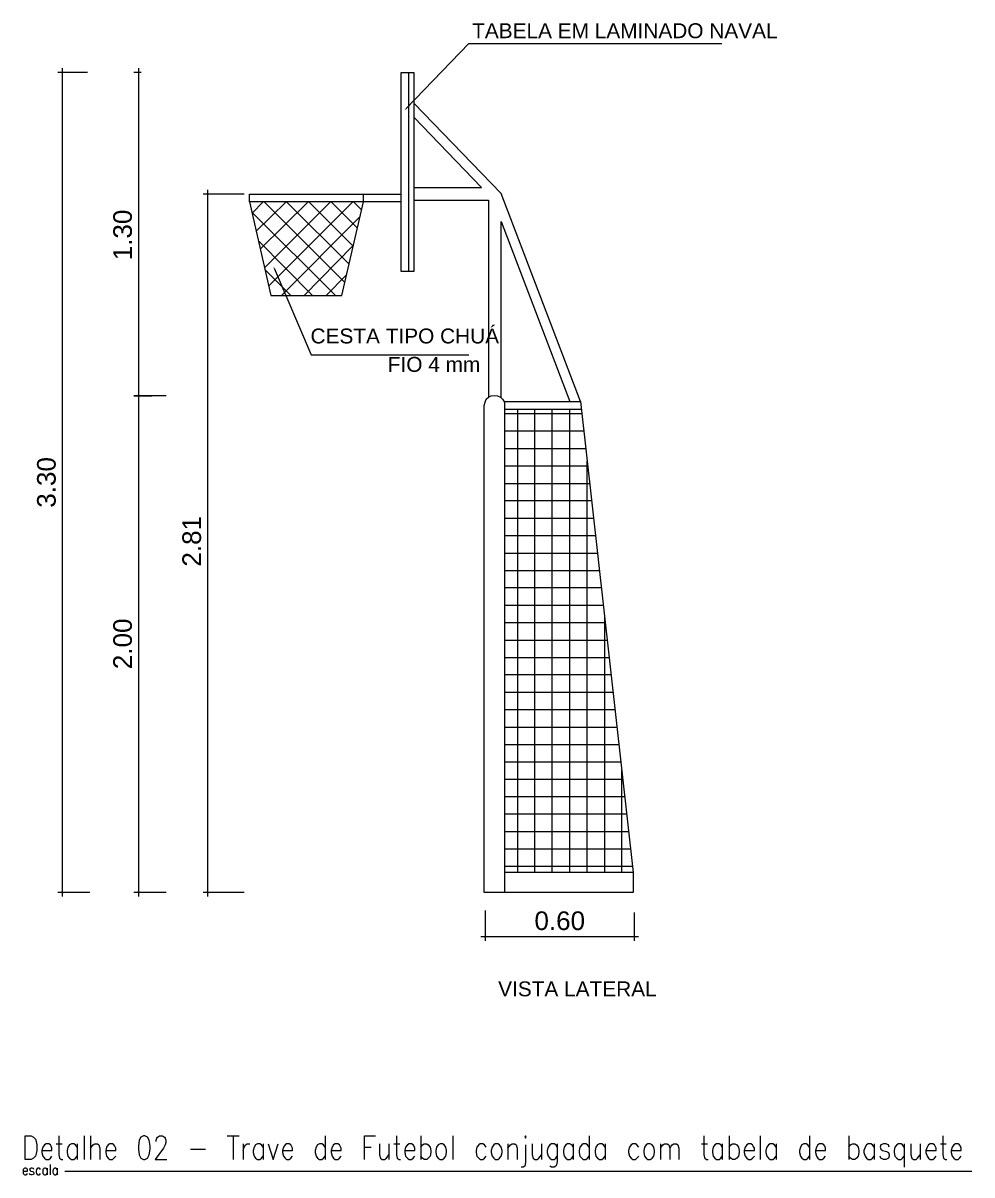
# Model space of a CAD drawing. Extents: x 3377 to 3790, y 1673 to 1846.
# Drawn here: x 3630.485 to 3634.307, y 1734.891 to 1739.528 of the extents above; entities that cross this region are included whole.
import ezdxf

# ---------------------------------------------------------------- set-up
doc = ezdxf.new("R2010")
doc.units = 0
doc.header["$LTSCALE"] = 2
for name, color, linetype in [('PDF10_0', 7, 'Continuous'), ('PDF10_A_Prancha', 7, 'Continuous'), ('PDF10_A_Texto', 7, 'Continuous'), ('PDF10_cor 1', 7, 'Continuous'), ('PDF10_COTAS', 7, 'Continuous'), ('PDF10_Text', 7, 'Continuous')]:
    doc.layers.add(name, color=color, linetype=linetype)
doc.styles.add('PDF Arial', font='arial.ttf')

msp = doc.modelspace()

# ---------------------------------------------------------------- linework, layer by layer
at = {"layer": 'PDF10_0', "transparency": 33554559}
for points in [[(3630.6456, 1739.324), (3630.6466, 1739.325), (3630.6382, 1739.3324)], [(3630.6466, 1739.325), (3630.6382, 1739.3324), (3630.6392, 1739.3324)], [(3630.9525, 1739.324), (3630.9536, 1739.325), (3630.9451, 1739.3324)], [(3630.9536, 1739.325), (3630.9451, 1739.3324), (3630.9462, 1739.3324)], [(3631.2309, 1738.8339), (3631.2319, 1738.835), (3631.2235, 1738.8424)], [(3631.2319, 1738.835), (3631.2235, 1738.8424), (3631.2245, 1738.8424)], [(3630.9536, 1738.0242), (3630.9451, 1738.0306), (3630.9462, 1738.0317)], [(3630.9462, 1738.0317), (3630.9451, 1738.0306), (3630.9536, 1738.0242)], [(3630.9525, 1738.0232), (3630.9536, 1738.0242), (3630.9451, 1738.0306)], [(3630.9451, 1738.0306), (3630.9536, 1738.0242), (3630.9525, 1738.0232)], [(3630.6392, 1736.0323), (3630.6382, 1736.0313), (3630.6466, 1736.0249)], [(3630.6382, 1736.0313), (3630.6466, 1736.0249), (3630.6456, 1736.0239)], [(3630.9462, 1736.0323), (3630.9451, 1736.0313), (3630.9536, 1736.0249)], [(3630.9451, 1736.0313), (3630.9536, 1736.0249), (3630.9525, 1736.0239)], [(3631.2245, 1736.0323), (3631.2235, 1736.0313), (3631.2319, 1736.0249)], [(3631.2235, 1736.0313), (3631.2319, 1736.0249), (3631.2309, 1736.0239)], [(3632.3496, 1735.8545), (3632.3433, 1735.8461), (3632.3422, 1735.8471)], [(3632.3507, 1735.8535), (3632.3496, 1735.8545), (3632.3433, 1735.8461)], [(3632.9423, 1735.8471), (3632.9423, 1735.8461), (3632.9497, 1735.8545)], [(3632.9423, 1735.8461), (3632.9497, 1735.8545), (3632.9497, 1735.8535)]]:
    msp.add_solid(points, dxfattribs=at)
at = {"layer": 'PDF10_A_Prancha', "color": 1, "lineweight": 0}
for points in [[(3630.4932, 1734.9532), (3630.4932, 1735.0484), (3630.5175, 1735.0484), (3630.527, 1735.0431), (3630.5345, 1735.0347), (3630.5376, 1735.0252), (3630.5408, 1735.0125), (3630.5408, 1734.9892), (3630.5376, 1734.9765), (3630.5345, 1734.9669), (3630.527, 1734.9585), (3630.5175, 1734.9532)], [(3630.9695, 1735.0484), (3630.9589, 1735.0431), (3630.9525, 1735.0304), (3630.9493, 1735.0072), (3630.9493, 1734.9945), (3630.9525, 1734.9712), (3630.9589, 1734.9585), (3630.9695, 1734.9532), (3630.9758, 1734.9532), (3630.9864, 1734.9585), (3630.9927, 1734.9712), (3630.997, 1734.9945), (3630.997, 1735.0072), (3630.9927, 1735.0304), (3630.9864, 1735.0431), (3630.9758, 1735.0484)], [(3632.5052, 1735.0431), (3632.5084, 1735.0389), (3632.5115, 1735.0431), (3632.5084, 1735.0484)], [(3632.1644, 1735.0167), (3632.157, 1735.0125), (3632.1506, 1735.0029), (3632.1475, 1734.9892), (3632.1475, 1734.9807), (3632.1506, 1734.9669), (3632.157, 1734.9585), (3632.1644, 1734.9532), (3632.1739, 1734.9532), (3632.1813, 1734.9585), (3632.1877, 1734.9669), (3632.1908, 1734.9807), (3632.1908, 1734.9892), (3632.1877, 1735.0029), (3632.1813, 1735.0125), (3632.1739, 1735.0167)], [(3632.3867, 1735.0167), (3632.3803, 1735.0125), (3632.374, 1735.0029), (3632.3697, 1734.9892), (3632.3697, 1734.9807), (3632.374, 1734.9669), (3632.3803, 1734.9585), (3632.3867, 1734.9532), (3632.3972, 1734.9532), (3632.4036, 1734.9585), (3632.411, 1734.9669), (3632.4142, 1734.9807), (3632.4142, 1734.9892), (3632.411, 1735.0029), (3632.4036, 1735.0125), (3632.3972, 1735.0167)], [(3633.0016, 1735.0167), (3632.9942, 1735.0125), (3632.9878, 1735.0029), (3632.9846, 1734.9892), (3632.9846, 1734.9807), (3632.9878, 1734.9669), (3632.9942, 1734.9585), (3633.0016, 1734.9532), (3633.0111, 1734.9532), (3633.0185, 1734.9585), (3633.0249, 1734.9669), (3633.028, 1734.9807), (3633.028, 1734.9892), (3633.0249, 1735.0029), (3633.0185, 1735.0125), (3633.0111, 1735.0167)]]:
    msp.add_lwpolyline(points, close=True, dxfattribs=at)
for points in [[(3630.6287, 1735.0484), (3630.6287, 1734.9712), (3630.6318, 1734.9585), (3630.6392, 1734.9532), (3630.6456, 1734.9532)], [(3630.7303, 1735.0484), (3630.7303, 1734.9532)], [(3630.7567, 1735.0484), (3630.7567, 1734.9532)], [(3631.0203, 1735.0252), (3631.0203, 1735.0304), (3631.0234, 1735.0389), (3631.0266, 1735.0431), (3631.034, 1735.0484), (3631.0467, 1735.0484), (3631.0541, 1735.0431), (3631.0573, 1735.0389), (3631.0605, 1735.0304), (3631.0605, 1735.0209), (3631.0573, 1735.0125), (3631.051, 1734.9987), (3631.0171, 1734.9532), (3631.0637, 1734.9532)], [(3631.3071, 1735.0484), (3631.3547, 1735.0484)], [(3631.3304, 1735.0484), (3631.3304, 1734.9532)], [(3631.7019, 1735.0484), (3631.7019, 1734.9532)], [(3631.8606, 1734.9532), (3631.8606, 1735.0484), (3631.904, 1735.0484)], [(3631.9887, 1735.0484), (3631.9887, 1734.9712), (3631.9919, 1734.9585), (3631.9993, 1734.9532), (3632.0056, 1734.9532)], [(3632.0871, 1735.0484), (3632.0871, 1734.9532)], [(3632.2152, 1735.0484), (3632.2152, 1734.9532)], [(3632.7645, 1735.0484), (3632.7645, 1734.9532)], [(3633.227, 1735.0484), (3633.227, 1734.9712), (3633.2313, 1734.9585), (3633.2376, 1734.9532), (3633.244, 1734.9532)], [(3633.3286, 1735.0484), (3633.3286, 1734.9532)], [(3633.4535, 1735.0484), (3633.4535, 1734.9532)], [(3633.6525, 1735.0484), (3633.6525, 1734.9532)], [(3633.8113, 1735.0484), (3633.8113, 1734.9532)], [(3634.1891, 1735.0484), (3634.1891, 1734.9712), (3634.1923, 1734.9585), (3634.1997, 1734.9532), (3634.206, 1734.9532)], [(3630.5609, 1734.9892), (3630.6011, 1734.9892), (3630.6011, 1734.9987), (3630.598, 1735.0072), (3630.5948, 1735.0125), (3630.5884, 1735.0167), (3630.5778, 1735.0167), (3630.5715, 1735.0125), (3630.5641, 1735.0029), (3630.5609, 1734.9892), (3630.5609, 1734.9807), (3630.5641, 1734.9669), (3630.5715, 1734.9585), (3630.5778, 1734.9532), (3630.5884, 1734.9532), (3630.5948, 1734.9585), (3630.6011, 1734.9669)], [(3630.6181, 1735.0167), (3630.6424, 1735.0167)], [(3630.7027, 1735.0029), (3630.6964, 1735.0125), (3630.689, 1735.0167), (3630.6795, 1735.0167), (3630.672, 1735.0125), (3630.6657, 1735.0029), (3630.6625, 1734.9892), (3630.6625, 1734.9807), (3630.6657, 1734.9669), (3630.672, 1734.9585), (3630.6795, 1734.9532), (3630.689, 1734.9532), (3630.6964, 1734.9585), (3630.7027, 1734.9669)], [(3630.7027, 1735.0167), (3630.7027, 1734.9532)], [(3630.7567, 1734.9987), (3630.7673, 1735.0125), (3630.7737, 1735.0167), (3630.7842, 1735.0167), (3630.7906, 1735.0125), (3630.7938, 1734.9987), (3630.7938, 1734.9532)], [(3630.8181, 1734.9892), (3630.8583, 1734.9892), (3630.8583, 1734.9987), (3630.8551, 1735.0072), (3630.8509, 1735.0125), (3630.8446, 1735.0167), (3630.834, 1735.0167), (3630.8276, 1735.0125), (3630.8213, 1735.0029), (3630.8181, 1734.9892), (3630.8181, 1734.9807), (3630.8213, 1734.9669), (3630.8276, 1734.9585), (3630.834, 1734.9532), (3630.8446, 1734.9532), (3630.8509, 1734.9585), (3630.8583, 1734.9669)], [(3631.1589, 1734.9945), (3631.2192, 1734.9945)], [(3631.3716, 1735.0167), (3631.3716, 1734.9532)], [(3631.3716, 1734.9892), (3631.3748, 1735.0029), (3631.3812, 1735.0125), (3631.3875, 1735.0167), (3631.3981, 1735.0167)], [(3631.4521, 1735.0029), (3631.4457, 1735.0125), (3631.4383, 1735.0167), (3631.4288, 1735.0167), (3631.4214, 1735.0125), (3631.415, 1735.0029), (3631.4119, 1734.9892), (3631.4119, 1734.9807), (3631.415, 1734.9669), (3631.4214, 1734.9585), (3631.4288, 1734.9532), (3631.4383, 1734.9532), (3631.4457, 1734.9585), (3631.4521, 1734.9669)], [(3631.4521, 1735.0167), (3631.4521, 1734.9532)], [(3631.4722, 1735.0167), (3631.4923, 1734.9532), (3631.5124, 1735.0167)], [(3631.5293, 1734.9892), (3631.5706, 1734.9892), (3631.5706, 1734.9987), (3631.5664, 1735.0072), (3631.5632, 1735.0125), (3631.5569, 1735.0167), (3631.5463, 1735.0167), (3631.5399, 1735.0125), (3631.5336, 1735.0029), (3631.5293, 1734.9892), (3631.5293, 1734.9807), (3631.5336, 1734.9669), (3631.5399, 1734.9585), (3631.5463, 1734.9532), (3631.5569, 1734.9532), (3631.5632, 1734.9585), (3631.5706, 1734.9669)], [(3631.7019, 1735.0029), (3631.6955, 1735.0125), (3631.6881, 1735.0167), (3631.6786, 1735.0167), (3631.6712, 1735.0125), (3631.6648, 1735.0029), (3631.6616, 1734.9892), (3631.6616, 1734.9807), (3631.6648, 1734.9669), (3631.6712, 1734.9585), (3631.6786, 1734.9532), (3631.6881, 1734.9532), (3631.6955, 1734.9585), (3631.7019, 1734.9669)], [(3631.7252, 1734.9892), (3631.7664, 1734.9892), (3631.7664, 1734.9987), (3631.7622, 1735.0072), (3631.759, 1735.0125), (3631.7527, 1735.0167), (3631.7421, 1735.0167), (3631.7357, 1735.0125), (3631.7294, 1735.0029), (3631.7252, 1734.9892), (3631.7252, 1734.9807), (3631.7294, 1734.9669), (3631.7357, 1734.9585), (3631.7421, 1734.9532), (3631.7527, 1734.9532), (3631.759, 1734.9585), (3631.7664, 1734.9669)], [(3631.8606, 1735.0029), (3631.8871, 1735.0029)], [(3631.921, 1735.0167), (3631.921, 1734.9712), (3631.9241, 1734.9585), (3631.9315, 1734.9532), (3631.9411, 1734.9532), (3631.9485, 1734.9585), (3631.958, 1734.9712)], [(3631.958, 1735.0167), (3631.958, 1734.9532)], [(3631.9781, 1735.0167), (3632.0025, 1735.0167)], [(3632.0226, 1734.9892), (3632.0628, 1734.9892), (3632.0628, 1734.9987), (3632.0596, 1735.0072), (3632.0564, 1735.0125), (3632.049, 1735.0167), (3632.0395, 1735.0167), (3632.0331, 1735.0125), (3632.0257, 1735.0029), (3632.0226, 1734.9892), (3632.0226, 1734.9807), (3632.0257, 1734.9669), (3632.0331, 1734.9585), (3632.0395, 1734.9532), (3632.049, 1734.9532), (3632.0564, 1734.9585), (3632.0628, 1734.9669)], [(3632.0871, 1735.0029), (3632.0935, 1735.0125), (3632.0998, 1735.0167), (3632.1104, 1735.0167), (3632.1168, 1735.0125), (3632.1242, 1735.0029), (3632.1273, 1734.9892), (3632.1273, 1734.9807), (3632.1242, 1734.9669), (3632.1168, 1734.9585), (3632.1104, 1734.9532), (3632.0998, 1734.9532), (3632.0935, 1734.9585), (3632.0871, 1734.9669)], [(3632.3496, 1735.0029), (3632.3433, 1735.0125), (3632.3369, 1735.0167), (3632.3263, 1735.0167), (3632.32, 1735.0125), (3632.3126, 1735.0029), (3632.3094, 1734.9892), (3632.3094, 1734.9807), (3632.3126, 1734.9669), (3632.32, 1734.9585), (3632.3263, 1734.9532), (3632.3369, 1734.9532), (3632.3433, 1734.9585), (3632.3496, 1734.9669)], [(3632.4375, 1735.0167), (3632.4375, 1734.9532)], [(3632.4375, 1734.9987), (3632.448, 1735.0125), (3632.4544, 1735.0167), (3632.465, 1735.0167), (3632.4713, 1735.0125), (3632.4745, 1734.9987), (3632.4745, 1734.9532)], [(3632.5084, 1735.0125), (3632.5084, 1734.9405), (3632.5052, 1734.9267), (3632.4988, 1734.9225), (3632.4914, 1734.9225)], [(3632.5359, 1735.0167), (3632.5359, 1734.9712), (3632.5391, 1734.9585), (3632.5454, 1734.9532), (3632.556, 1734.9532), (3632.5623, 1734.9585), (3632.5729, 1734.9712)], [(3632.5729, 1735.0167), (3632.5729, 1734.9532)], [(3632.6364, 1735.0029), (3632.6301, 1735.0125), (3632.6237, 1735.0167), (3632.6132, 1735.0167), (3632.6068, 1735.0125), (3632.5994, 1735.0029), (3632.5962, 1734.9892), (3632.5962, 1734.9807), (3632.5994, 1734.9669), (3632.6068, 1734.9585), (3632.6132, 1734.9532), (3632.6237, 1734.9532), (3632.6301, 1734.9585), (3632.6364, 1734.9669)], [(3632.6364, 1735.0167), (3632.6364, 1734.9447), (3632.6333, 1734.931), (3632.6301, 1734.9267), (3632.6237, 1734.9225), (3632.6132, 1734.9225), (3632.6068, 1734.9267)], [(3632.701, 1735.0029), (3632.6946, 1735.0125), (3632.6872, 1735.0167), (3632.6777, 1735.0167), (3632.6703, 1735.0125), (3632.664, 1735.0029), (3632.6608, 1734.9892), (3632.6608, 1734.9807), (3632.664, 1734.9669), (3632.6703, 1734.9585), (3632.6777, 1734.9532), (3632.6872, 1734.9532), (3632.6946, 1734.9585), (3632.701, 1734.9669)], [(3632.701, 1735.0167), (3632.701, 1734.9532)], [(3632.7645, 1735.0029), (3632.7582, 1735.0125), (3632.7518, 1735.0167), (3632.7412, 1735.0167), (3632.7349, 1735.0125), (3632.7275, 1735.0029), (3632.7243, 1734.9892), (3632.7243, 1734.9807), (3632.7275, 1734.9669), (3632.7349, 1734.9585), (3632.7412, 1734.9532), (3632.7518, 1734.9532), (3632.7582, 1734.9585), (3632.7645, 1734.9669)], [(3632.8291, 1735.0029), (3632.8227, 1735.0125), (3632.8153, 1735.0167), (3632.8058, 1735.0167), (3632.7984, 1735.0125), (3632.792, 1735.0029), (3632.7888, 1734.9892), (3632.7888, 1734.9807), (3632.792, 1734.9669), (3632.7984, 1734.9585), (3632.8058, 1734.9532), (3632.8153, 1734.9532), (3632.8227, 1734.9585), (3632.8291, 1734.9669)], [(3632.8291, 1735.0167), (3632.8291, 1734.9532)], [(3632.9645, 1735.0029), (3632.9571, 1735.0125), (3632.9508, 1735.0167), (3632.9402, 1735.0167), (3632.9338, 1735.0125), (3632.9275, 1735.0029), (3632.9233, 1734.9892), (3632.9233, 1734.9807), (3632.9275, 1734.9669), (3632.9338, 1734.9585), (3632.9402, 1734.9532), (3632.9508, 1734.9532), (3632.9571, 1734.9585), (3632.9645, 1734.9669)], [(3633.0524, 1735.0167), (3633.0524, 1734.9532)], [(3633.0524, 1734.9987), (3633.0619, 1735.0125), (3633.0683, 1735.0167), (3633.0788, 1735.0167), (3633.0852, 1735.0125), (3633.0894, 1734.9987), (3633.0894, 1734.9532)], [(3633.0894, 1734.9987), (3633.099, 1735.0125), (3633.1064, 1735.0167), (3633.1159, 1735.0167), (3633.1222, 1735.0125), (3633.1265, 1734.9987), (3633.1265, 1734.9532)], [(3633.2175, 1735.0167), (3633.2408, 1735.0167)], [(3633.3011, 1735.0029), (3633.2948, 1735.0125), (3633.2884, 1735.0167), (3633.2778, 1735.0167), (3633.2715, 1735.0125), (3633.2641, 1735.0029), (3633.2609, 1734.9892), (3633.2609, 1734.9807), (3633.2641, 1734.9669), (3633.2715, 1734.9585), (3633.2778, 1734.9532), (3633.2884, 1734.9532), (3633.2948, 1734.9585), (3633.3011, 1734.9669)], [(3633.3011, 1735.0167), (3633.3011, 1734.9532)], [(3633.3286, 1735.0029), (3633.335, 1735.0125), (3633.3424, 1735.0167), (3633.3519, 1735.0167), (3633.3593, 1735.0125), (3633.3657, 1735.0029), (3633.3688, 1734.9892), (3633.3688, 1734.9807), (3633.3657, 1734.9669), (3633.3593, 1734.9585), (3633.3519, 1734.9532), (3633.3424, 1734.9532), (3633.335, 1734.9585), (3633.3286, 1734.9669)], [(3633.389, 1734.9892), (3633.4302, 1734.9892), (3633.4302, 1734.9987), (3633.426, 1735.0072), (3633.4228, 1735.0125), (3633.4165, 1735.0167), (3633.4059, 1735.0167), (3633.3995, 1735.0125), (3633.3932, 1735.0029), (3633.389, 1734.9892), (3633.389, 1734.9807), (3633.3932, 1734.9669), (3633.3995, 1734.9585), (3633.4059, 1734.9532), (3633.4165, 1734.9532), (3633.4228, 1734.9585), (3633.4302, 1734.9669)], [(3633.5181, 1735.0029), (3633.5107, 1735.0125), (3633.5043, 1735.0167), (3633.4937, 1735.0167), (3633.4874, 1735.0125), (3633.48, 1735.0029), (3633.4768, 1734.9892), (3633.4768, 1734.9807), (3633.48, 1734.9669), (3633.4874, 1734.9585), (3633.4937, 1734.9532), (3633.5043, 1734.9532), (3633.5107, 1734.9585), (3633.5181, 1734.9669)], [(3633.5181, 1735.0167), (3633.5181, 1734.9532)], [(3633.6525, 1735.0029), (3633.6461, 1735.0125), (3633.6387, 1735.0167), (3633.6292, 1735.0167), (3633.6218, 1735.0125), (3633.6155, 1735.0029), (3633.6123, 1734.9892), (3633.6123, 1734.9807), (3633.6155, 1734.9669), (3633.6218, 1734.9585), (3633.6292, 1734.9532), (3633.6387, 1734.9532), (3633.6461, 1734.9585), (3633.6525, 1734.9669)], [(3633.6758, 1734.9892), (3633.7171, 1734.9892), (3633.7171, 1734.9987), (3633.7139, 1735.0072), (3633.7097, 1735.0125), (3633.7033, 1735.0167), (3633.6927, 1735.0167), (3633.6864, 1735.0125), (3633.68, 1735.0029), (3633.6758, 1734.9892), (3633.6758, 1734.9807), (3633.68, 1734.9669), (3633.6864, 1734.9585), (3633.6927, 1734.9532), (3633.7033, 1734.9532), (3633.7097, 1734.9585), (3633.7171, 1734.9669)], [(3633.8113, 1735.0029), (3633.8176, 1735.0125), (3633.825, 1735.0167), (3633.8345, 1735.0167), (3633.842, 1735.0125), (3633.8483, 1735.0029), (3633.8515, 1734.9892), (3633.8515, 1734.9807), (3633.8483, 1734.9669), (3633.842, 1734.9585), (3633.8345, 1734.9532), (3633.825, 1734.9532), (3633.8176, 1734.9585), (3633.8113, 1734.9669)], [(3633.9129, 1735.0029), (3633.9055, 1735.0125), (3633.8991, 1735.0167), (3633.8885, 1735.0167), (3633.8822, 1735.0125), (3633.8758, 1735.0029), (3633.8716, 1734.9892), (3633.8716, 1734.9807), (3633.8758, 1734.9669), (3633.8822, 1734.9585), (3633.8885, 1734.9532), (3633.8991, 1734.9532), (3633.9055, 1734.9585), (3633.9129, 1734.9669)], [(3633.9129, 1735.0167), (3633.9129, 1734.9532)], [(3633.9732, 1735.0029), (3633.97, 1735.0125), (3633.9594, 1735.0167), (3633.9499, 1735.0167), (3633.9393, 1735.0125), (3633.9362, 1735.0029), (3633.9393, 1734.9945), (3633.9467, 1734.9892), (3633.9626, 1734.9849), (3633.97, 1734.9807), (3633.9732, 1734.9712), (3633.9732, 1734.9669), (3633.97, 1734.9585), (3633.9594, 1734.9532), (3633.9499, 1734.9532), (3633.9393, 1734.9585), (3633.9362, 1734.9669)], [(3634.0335, 1735.0029), (3634.0272, 1735.0125), (3634.0208, 1735.0167), (3634.0102, 1735.0167), (3634.0039, 1735.0125), (3633.9965, 1735.0029), (3633.9933, 1734.9892), (3633.9933, 1734.9807), (3633.9965, 1734.9669), (3634.0039, 1734.9585), (3634.0102, 1734.9532), (3634.0208, 1734.9532), (3634.0272, 1734.9585), (3634.0335, 1734.9669)], [(3634.0335, 1735.0167), (3634.0335, 1734.9225)], [(3634.061, 1735.0167), (3634.061, 1734.9712), (3634.0642, 1734.9585), (3634.0716, 1734.9532), (3634.0812, 1734.9532), (3634.0875, 1734.9585), (3634.0981, 1734.9712)], [(3634.0981, 1735.0167), (3634.0981, 1734.9532)], [(3634.1214, 1734.9892), (3634.1626, 1734.9892), (3634.1626, 1734.9987), (3634.1584, 1735.0072), (3634.1552, 1735.0125), (3634.1489, 1735.0167), (3634.1383, 1735.0167), (3634.132, 1735.0125), (3634.1256, 1735.0029), (3634.1214, 1734.9892), (3634.1214, 1734.9807), (3634.1256, 1734.9669), (3634.132, 1734.9585), (3634.1383, 1734.9532), (3634.1489, 1734.9532), (3634.1552, 1734.9585), (3634.1626, 1734.9669)], [(3634.1796, 1735.0167), (3634.2029, 1735.0167)], [(3634.223, 1734.9892), (3634.2632, 1734.9892), (3634.2632, 1734.9987), (3634.26, 1735.0072), (3634.2568, 1735.0125), (3634.2505, 1735.0167), (3634.2399, 1735.0167), (3634.2336, 1735.0125), (3634.2262, 1735.0029), (3634.223, 1734.9892), (3634.223, 1734.9807), (3634.2262, 1734.9669), (3634.2336, 1734.9585), (3634.2399, 1734.9532), (3634.2505, 1734.9532), (3634.2568, 1734.9585), (3634.2632, 1734.9669)], [(3630.5937, 1734.9331), (3630.5937, 1734.8907)], [(3630.4847, 1734.9066), (3630.5027, 1734.9066), (3630.5027, 1734.9108), (3630.5016, 1734.9151), (3630.4995, 1734.9172), (3630.4964, 1734.9183), (3630.4921, 1734.9183), (3630.4889, 1734.9172), (3630.4858, 1734.913), (3630.4847, 1734.9066), (3630.4847, 1734.9024), (3630.4858, 1734.8971), (3630.4889, 1734.8929), (3630.4921, 1734.8907), (3630.4964, 1734.8907), (3630.4995, 1734.8929), (3630.5027, 1734.8971)], [(3630.5281, 1734.913), (3630.527, 1734.9172), (3630.5218, 1734.9183), (3630.5175, 1734.9183), (3630.5133, 1734.9172), (3630.5112, 1734.913), (3630.5133, 1734.9087), (3630.5165, 1734.9066), (3630.5239, 1734.9045), (3630.527, 1734.9024), (3630.5281, 1734.8981), (3630.5281, 1734.8971), (3630.527, 1734.8929), (3630.5218, 1734.8907), (3630.5175, 1734.8907), (3630.5133, 1734.8929), (3630.5112, 1734.8971)], [(3630.5556, 1734.913), (3630.5524, 1734.9172), (3630.5493, 1734.9183), (3630.545, 1734.9183), (3630.5419, 1734.9172), (3630.5387, 1734.913), (3630.5376, 1734.9066), (3630.5376, 1734.9024), (3630.5387, 1734.8971), (3630.5419, 1734.8929), (3630.545, 1734.8907), (3630.5493, 1734.8907), (3630.5524, 1734.8929), (3630.5556, 1734.8971)], [(3630.5821, 1734.913), (3630.5789, 1734.9172), (3630.5757, 1734.9183), (3630.5715, 1734.9183), (3630.5683, 1734.9172), (3630.5651, 1734.913), (3630.5641, 1734.9066), (3630.5641, 1734.9024), (3630.5651, 1734.8971), (3630.5683, 1734.8929), (3630.5715, 1734.8907), (3630.5757, 1734.8907), (3630.5789, 1734.8929), (3630.5821, 1734.8971)], [(3630.5821, 1734.9183), (3630.5821, 1734.8907)], [(3630.6223, 1734.913), (3630.6191, 1734.9172), (3630.617, 1734.9183), (3630.6117, 1734.9183), (3630.6096, 1734.9172), (3630.6064, 1734.913), (3630.6043, 1734.9066), (3630.6043, 1734.9024), (3630.6064, 1734.8971), (3630.6096, 1734.8929), (3630.6117, 1734.8907), (3630.617, 1734.8907), (3630.6191, 1734.8929), (3630.6223, 1734.8971)], [(3630.6223, 1734.9183), (3630.6223, 1734.8907)], [(3630.653, 1734.9066), (3634.3066, 1734.9066)]]:
    msp.add_lwpolyline(points, dxfattribs=at)
at = {"layer": 'PDF10_A_Texto', "lineweight": 0}
for points in [[(3630.6424, 1739.3462), (3630.6424, 1736.0112)], [(3630.9493, 1739.3462), (3630.9493, 1738.0105)], [(3630.744, 1739.3282), (3630.6244, 1739.3282)], [(3630.961, 1739.3282), (3630.9314, 1739.3282)], [(3631.3748, 1738.8382), (3631.2097, 1738.8382)], [(3631.2277, 1738.8562), (3631.2277, 1736.0112)], [(3630.9493, 1738.0454), (3630.9493, 1736.0112)], [(3631.0615, 1738.0274), (3630.9314, 1738.0274), (3631.0033, 1738.0274)], [(3630.7535, 1736.0281), (3630.6244, 1736.0281)], [(3631.0615, 1736.0281), (3630.9314, 1736.0281)], [(3631.3748, 1736.0281), (3631.2097, 1736.0281)], [(3632.3464, 1735.9551), (3632.3464, 1735.8334)], [(3632.9465, 1735.9466), (3632.9465, 1735.8334)], [(3632.3284, 1735.8503), (3632.9635, 1735.8503)]]:
    msp.add_lwpolyline(points, dxfattribs=at)
at = {"layer": 'PDF10_cor 1', "lineweight": 0}
for points in [[(3632.0585, 1739.3282), (3632.0585, 1738.528), (3632.0077, 1738.528), (3632.0077, 1739.3282)], [(3632.3422, 1737.9883), (3632.3454, 1738.001), (3632.3496, 1738.0137), (3632.3591, 1738.0211), (3632.3708, 1738.0274), (3632.3845, 1738.0285), (3632.3962, 1738.0274), (3632.4078, 1738.0211), (3632.4163, 1738.0137), (3632.4237, 1738.001), (3632.4237, 1737.9883), (3632.4237, 1737.948), (3632.4237, 1736.0281), (3632.3422, 1736.0281)]]:
    msp.add_lwpolyline(points, close=True, dxfattribs=at)
for points in [[(3632.0384, 1738.528), (3632.0384, 1739.3282)], [(3632.7306, 1738.0041), (3632.4099, 1738.8413), (3632.0585, 1739.2054)], [(3632.0585, 1738.8657), (3632.3306, 1738.8657), (3632.0585, 1739.1483)], [(3632.0077, 1738.8085), (3631.397, 1738.8085), (3631.397, 1738.8382), (3632.0077, 1738.8382)], [(3631.397, 1738.8085), (3631.4828, 1738.4307), (3631.7685, 1738.4307), (3631.8553, 1738.8085), (3631.8553, 1738.8382)], [(3631.4076, 1738.762), (3631.4521, 1738.8085)], [(3631.4235, 1738.69), (3631.5442, 1738.8085)], [(3631.4404, 1738.617), (3631.6331, 1738.8085)], [(3631.7802, 1738.4836), (3631.4553, 1738.8085)], [(3631.4584, 1738.5439), (3631.723, 1738.8085)], [(3631.4743, 1738.4698), (3631.813, 1738.8085)], [(3631.7982, 1738.5566), (3631.5452, 1738.8085)], [(3631.6172, 1738.4307), (3631.813, 1738.6307), (3631.6362, 1738.8085)], [(3631.831, 1738.7037), (3631.7252, 1738.8085)], [(3631.8479, 1738.7757), (3631.8162, 1738.8085)], [(3632.0585, 1738.8149), (3632.3591, 1738.8149), (3632.3591, 1738.0211)], [(3631.7431, 1738.4307), (3631.4055, 1738.7683)], [(3631.5262, 1738.4307), (3631.8405, 1738.7461)], [(3632.4099, 1738.019), (3632.4099, 1738.7291), (3632.6872, 1738.0041)], [(3631.6511, 1738.4307), (3631.433, 1738.6508)], [(3631.5632, 1738.4307), (3631.4595, 1738.5344)], [(3631.705, 1738.4307), (3631.7865, 1738.5122)], [(3632.4216, 1738.0041), (3632.7306, 1738.0041), (3632.9423, 1736.1085), (3632.4237, 1736.1085)], [(3632.4237, 1737.9734), (3632.7338, 1737.9734)], [(3632.7359, 1737.9544), (3632.4237, 1737.9544)], [(3632.4777, 1736.1085), (3632.4777, 1737.9734)], [(3632.5465, 1736.1085), (3632.5465, 1737.9734)], [(3632.6163, 1736.1085), (3632.6163, 1737.9734)], [(3632.6872, 1736.1085), (3632.6872, 1737.9734)], [(3632.7433, 1737.8845), (3632.4237, 1737.8845)], [(3632.7518, 1737.8136), (3632.4237, 1737.8136)], [(3632.7571, 1736.1085), (3632.7571, 1737.7639)], [(3632.7592, 1737.7438), (3632.4237, 1737.7438)], [(3632.7677, 1737.6729), (3632.4237, 1737.6729)], [(3632.7751, 1737.6041), (3632.4237, 1737.6041)], [(3632.7825, 1737.5332), (3632.4237, 1737.5332)], [(3632.791, 1737.4633), (3632.4237, 1737.4633)], [(3632.7984, 1737.3924), (3632.4237, 1737.3924)], [(3632.8068, 1737.3225), (3632.4237, 1737.3225)], [(3632.8142, 1737.2537), (3632.4237, 1737.2537)], [(3632.8217, 1737.1828), (3632.4237, 1737.1828)], [(3632.8301, 1737.113), (3632.4237, 1737.113)], [(3632.828, 1736.1085), (3632.828, 1737.1341)], [(3632.8375, 1737.0421), (3632.4237, 1737.0421)], [(3632.846, 1736.9722), (3632.4237, 1736.9722)], [(3632.8534, 1736.9034), (3632.4237, 1736.9034)], [(3632.8619, 1736.8325), (3632.4237, 1736.8325)], [(3632.8693, 1736.7626), (3632.4237, 1736.7626)], [(3632.8767, 1736.6917), (3632.4237, 1736.6917)], [(3632.8852, 1736.6219), (3632.4237, 1736.6219)], [(3632.8926, 1736.552), (3632.4237, 1736.552)], [(3632.8968, 1736.1085), (3632.8968, 1736.5192)], [(3632.9, 1736.4832), (3632.4237, 1736.4832)], [(3632.9084, 1736.4134), (3632.4237, 1736.4134)], [(3632.9159, 1736.3425), (3632.4237, 1736.3425)], [(3632.9243, 1736.2726), (3632.4237, 1736.2726)], [(3632.9317, 1736.2017), (3632.4237, 1736.2017)], [(3632.9391, 1736.1329), (3632.4237, 1736.1329)], [(3632.9423, 1736.1085), (3632.9423, 1736.0281), (3632.4237, 1736.0281)]]:
    msp.add_lwpolyline(points, dxfattribs=at)
at = {"layer": 'PDF10_COTAS', "lineweight": 0}
for points in [[(3632.0279, 1739.1832), (3632.2798, 1739.4457), (3633.299, 1739.4457)], [(3631.4965, 1738.5407), (3631.6458, 1738.1925), (3632.2808, 1738.1925)]]:
    msp.add_lwpolyline(points, dxfattribs=at)
at = {"layer": 'PDF10_COTAS', "transparency": 33554559}
for points in [[(3632.0289, 1739.1811), (3632.0204, 1739.1758), (3632.0268, 1739.1843)], [(3631.4955, 1738.5407), (3631.4923, 1738.5503), (3631.4976, 1738.5418)]]:
    msp.add_solid(points, dxfattribs=at)

# ---------------------------------------------------------------- texts
at = {"layer": 'PDF10_Text', "attachment_point": 7, "style": 'PDF Arial'}
for s, insert, char_height in [('TABELA EM LAMINADO NAVAL', (3632.2935, 1739.4658), 0.060024), ('CESTA TIPO CHUÁ', (3631.6426, 1738.237), 0.060024), ('FIO 4 mm', (3631.9538, 1738.1227), 0.06002), ('0.60', (3632.5444, 1735.8755), 0.07503), ('VISTA LATERAL', (3632.3983, 1735.609), 0.060024)]:
    msp.add_mtext(s, dxfattribs=dict(at, insert=insert, char_height=char_height))
at = {"layer": 'PDF10_Text', "char_height": 0.07503, "attachment_point": 7, "rotation": 90, "style": 'PDF Arial'}
for s, insert in [('1.30', (3630.9242, 1738.5725)), ('3.30', (3630.6173, 1737.5765)), ('2.81', (3631.2025, 1737.3395)), ('2.00', (3630.9242, 1736.9267))]:
    msp.add_mtext(s, dxfattribs=dict(at, insert=insert))

doc.saveas('drawing.dxf')
